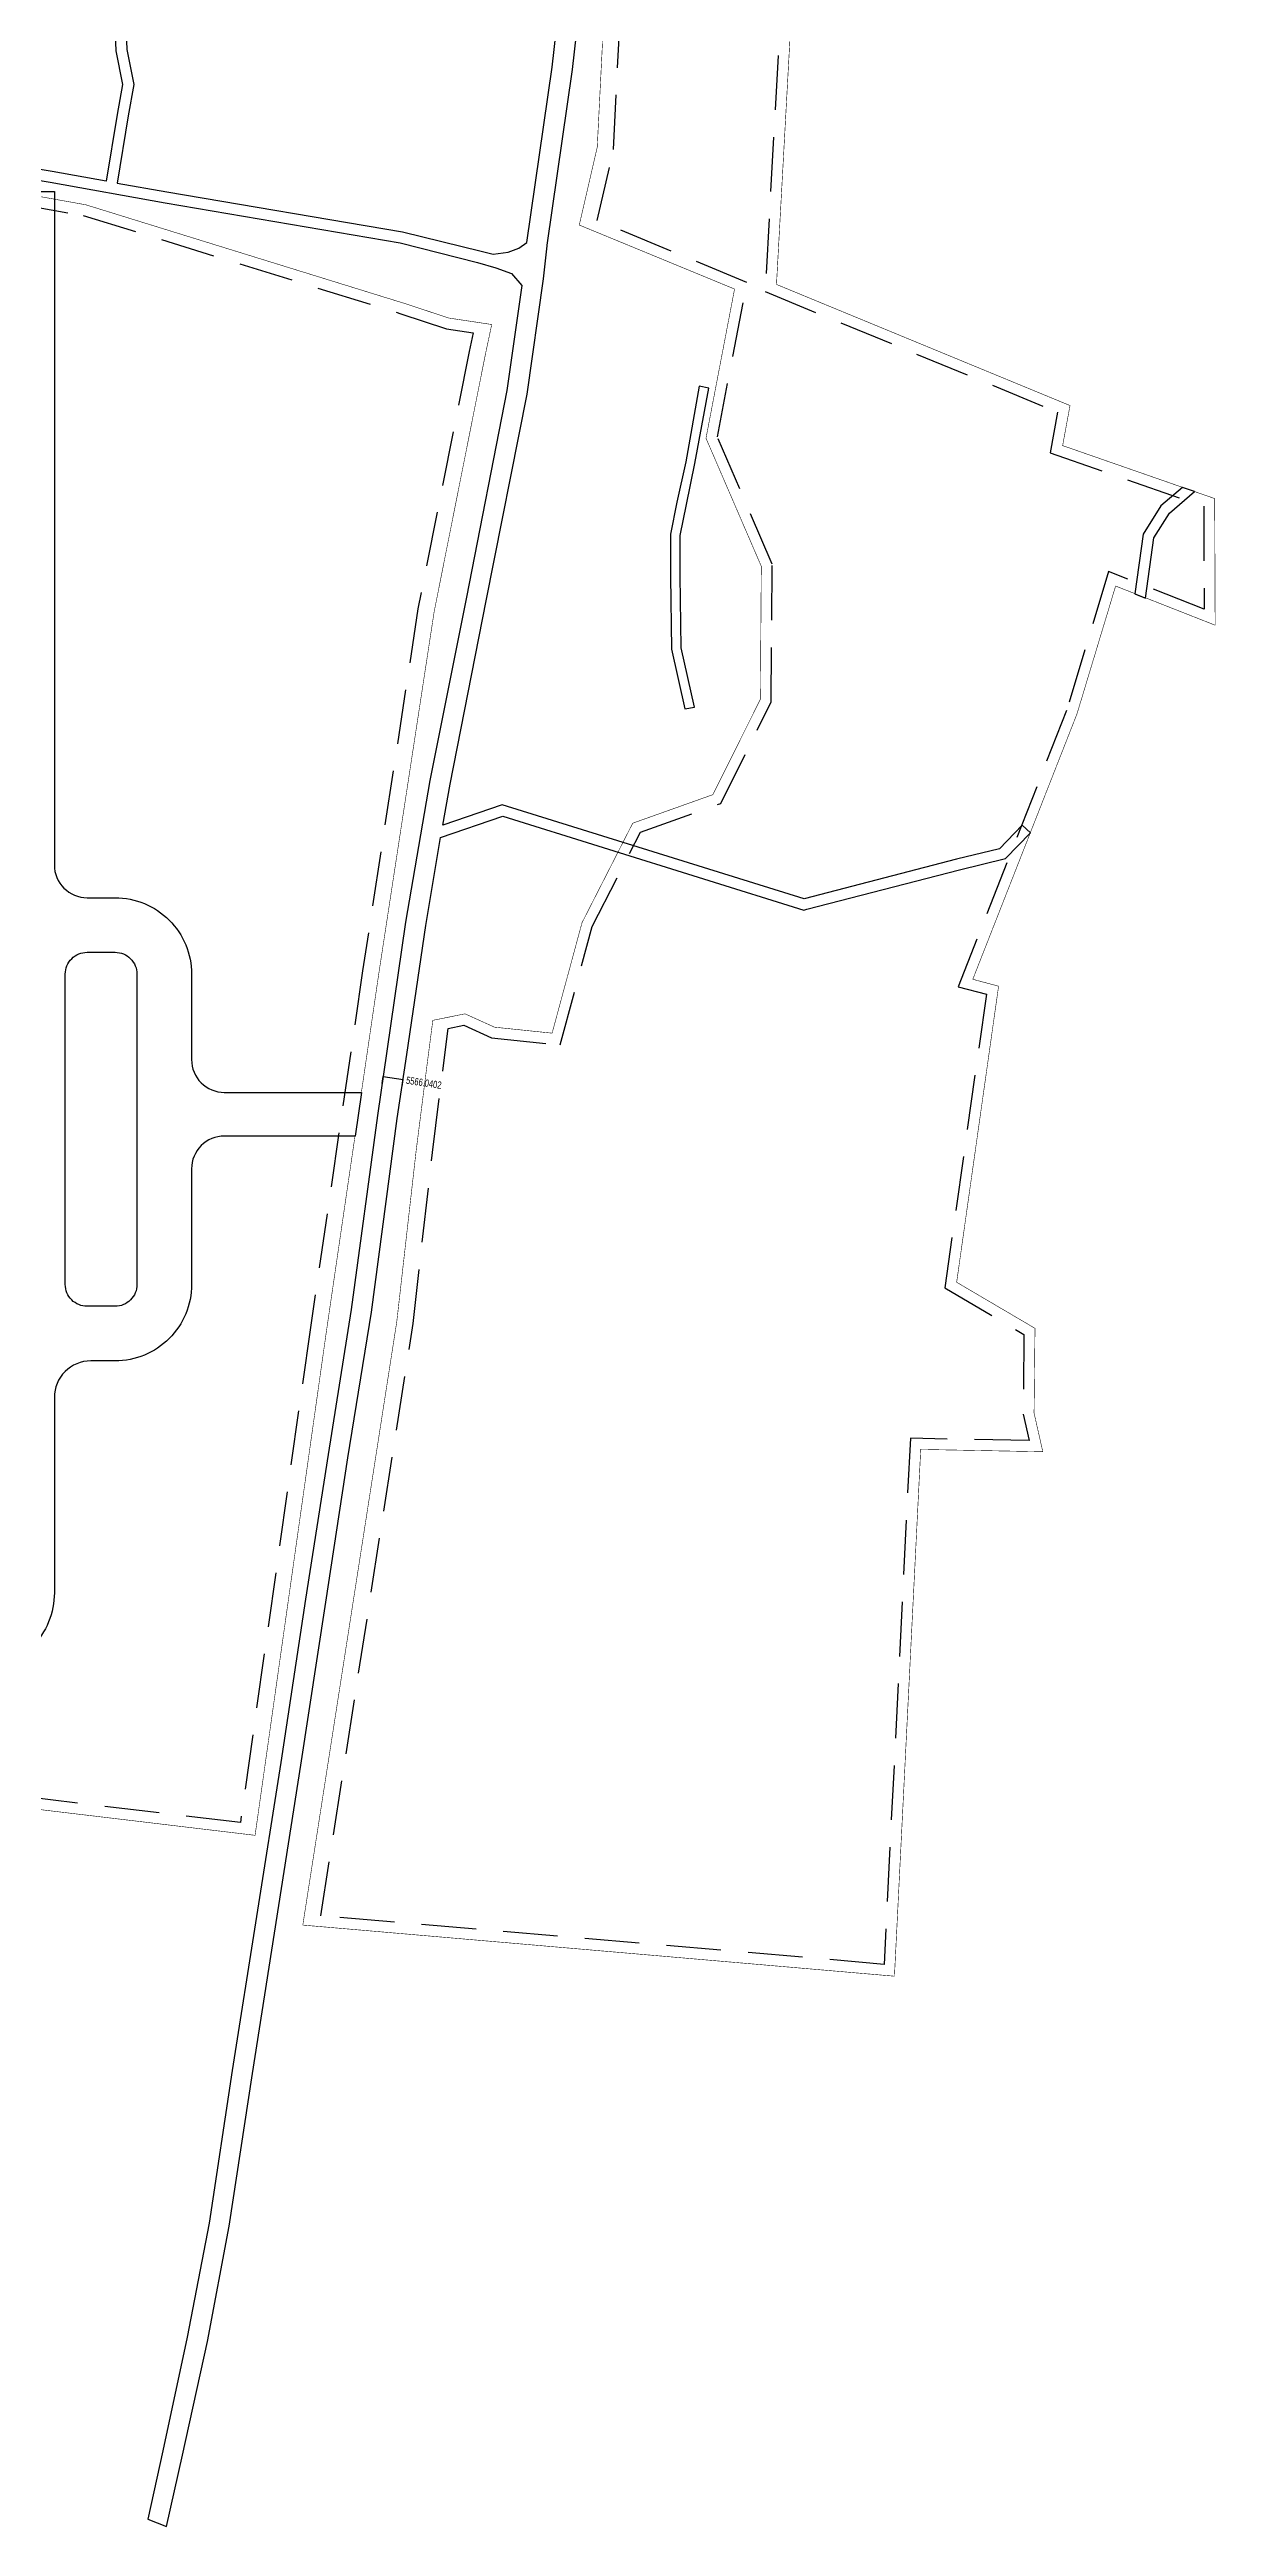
# Model space of a CAD drawing. Header units: inches. Extents: x 2 to 3024253, y 5 to 1077424.
# Drawn here: x 2704058 to 3024253, y 22139 to 702869 of the extents above; entities that cross this region are included whole.
import ezdxf

# ---------------------------------------------------------------- set-up
doc = ezdxf.new("R2010")
doc.units = ezdxf.units.IN
doc.header["$MEASUREMENT"] = 0
doc.header["$PDMODE"] = 2
doc.linetypes.add('DASHDOTX2', pattern=[2, 1, -0.5, 0, -0.5])
doc.linetypes.add('HIDDENX2', pattern=[0.75, 0.5, -0.25])
doc.layers.get('0').update_dxf_attribs({"linetype": 'CONTINUOUS', "lineweight": 100})
doc.layers.get('Defpoints').update_dxf_attribs({"linetype": 'CONTINUOUS'})
for name, color, linetype in [('Ano_Line_Building Control', 6, 'HIDDENX2'), ('Ano_Line_Property', 10, 'DASHDOTX2'), ('Pln_Elv_Road', 8, 'CONTINUOUS')]:
    doc.layers.add(name, color=color, linetype=linetype)
doc.styles.get("Standard").update_dxf_attribs({"font": 'txt', "width": 0.75})
doc.dimstyles.get("Standard").update_dxf_attribs({"dimtxt": 1, "dimasz": 1, "dimexe": 1, "dimexo": 1, "dimgap": 1, "dimtad": 1, "dimtxsty": 'Standard', "dimcen": 2.5, "dimadec": 0, "dimazin": 0, "dimtfac": 1, "dimtmove": 0, "dimatfit": 3, "dimfxl": 0, "dimarcsym": 0})

# ---------------------------------------------------------------- blocks, each defined once
blk = doc.blocks.new('*D39')
at = {"color": 0, "linetype": 'ByBlock', "lineweight": -2, "transparency": 16777216}
for p, q in [((2795375, 418747), (2795655, 420601)), ((2795656, 420600), (2801159, 419769)), ((2800879, 417916), (2801159, 419769)), ((2801159, 419769), (2801159, 419769))]:
    blk.add_line(p, q, dxfattribs=at)
at = {"color": 0, "linetype": 'ByBlock', "transparency": 16777216}
for points in [[(2795656, 420600), (2795656, 420600), (2795655, 420600)], [(2801159, 419769), (2801159, 419769), (2801159, 419769)]]:
    blk.add_solid(points, dxfattribs=at)
at = {"layer": 'Defpoints', "color": 0, "linetype": 'ByBlock', "transparency": 16777216}
for p in [(2795375, 418747), (2800879, 417915), (2801159, 419769)]:
    blk.add_point(p, dxfattribs=at)
at = {"color": 0, "linetype": 'ByBlock', "transparency": 16777216, "insert": (2806845, 418910), "char_height": 2000, "attachment_point": 5, "rotation": 351.408775}
blk.add_mtext('\\A1;5566.0402', dxfattribs=at)

msp = doc.modelspace()

# ---------------------------------------------------------------- linework, layer by layer
at = {"layer": 'Ano_Line_Building Control', "ltscale": 30000}
for points in [[(2692110.97149, 706960.55758), (2689550.84008, 700048.20278), (2694335.22647, 660679.53765), (2713292.74126, 657284.16187), (2800535.9985, 630265.26599), (2813026.90904, 626144.55324), (2820412.88248, 625032.68627), (2819314.6149, 619855.13909), (2805242.3817, 549113.64249), (2790039.00796, 449658.23928), (2775608.64385, 351050.75119), (2756452.24612, 215590.46083), (2441470.99731, 253307.47861), (2441072.7353, 183080.61194), (2436613.72226, 107156.87643), (2376334.4171, 124146.79642), (2339357.62528, 275052.08199), (2329246.96889, 453252.40075), (2320915.06027, 552604.09902), (2327749.0208, 617147.05958), (2322667.21944, 676604.13547), (2317357.03302, 785083.65809)], [(2905374.32452, 723720.26763), (2900590.3929, 636350.56915), (2980924.85599, 603182.65111), (2978874.20402, 592032.23104), (3021059.15227, 577331.41574), (3021161.90242, 549075.12463), (2994912.83676, 559404.61806), (2983376.09091, 521223.483), (2953593.73459, 445318.0085), (2961356.69007, 443238.64542), (2949931.57964, 362509.56845), (2971678.15871, 349717.46311), (2971440.12251, 327818.1321), (2973077.6487, 320578.54263), (2940460.89964, 321193.95299), (2933257.63231, 176623.11381), (2778564.78063, 189996.09398), (2803885.85553, 352721.23709), (2809208.06388, 399734.07757), (2812240.72574, 423616.28969), (2813567.46657, 433864.21883), (2817799.98806, 434722.99131), (2825458.925, 431252.53551), (2844300.77619, 429292.98298), (2853112.50524, 461828.59794), (2866350.15437, 487822.52713), (2888385.14764, 495674.07645), (2902268.12257, 523574.81249), (2902530.39123, 561472.63324), (2887459.97898, 596385.75496), (2895592.74194, 638886.00012), (2854439.49134, 655860.18954), (2858948.66861, 675399.95772), (2861819.18501, 732690.68098)]]:
    msp.add_lwpolyline(points, dxfattribs=at)
at = {"layer": 'Ano_Line_Property', "ltscale": 30000, "const_width": 150}
for points in [[(2695147.66356, 706521.91815), (2692616.66127, 699688.21196), (2697045.91528, 663241.77895), (2714003.63064, 660204.5762), (2801449.75983, 633122.85168), (2813725.12095, 629073.24801), (2825494.28161, 627301.5464), (2823722.58, 618949.23884), (2809675.51728, 548334.27489), (2794489.50353, 448992.43492), (2780062.79046, 350409.89565), (2760501.17492, 212084.19587), (2444451.88653, 249929.10465), (2444072.23618, 182984.09402), (2439389.88194, 103257.52182), (2373836.92258, 121733.83855), (2336378.08865, 274606.377), (2326254.07948, 453042.03859), (2317901.77192, 552636.97879), (2324735.47811, 617177.53724), (2319673.47352, 676402.99087), (2314358.36871, 784982.9892)], [(2908511.15679, 726137.18591), (2903702.25243, 638311.40638), (2984314.67544, 605028.72623), (2982289.8736, 594018.86626), (3024051.41142, 579465.60308), (3024177.96154, 544664.32157), (2996843.13678, 555421.08131), (2986212.92716, 520240.14945), (2957612.60125, 447347.28343), (2964699.40767, 445449.03172), (2953183.34724, 364077.30802), (2974696.86673, 351422.29656), (2974443.7665, 328137.07548), (2976848.21867, 317506.86585), (2943312.4383, 318139.61642), (2936099.08177, 173366.28531), (2773608.73462, 187413.34803), (2799424.958, 353320.54828), (2804740.06281, 400270.6408), (2807777.26556, 424188.61246), (2809314.50049, 436062.42712), (2818154.37496, 437856.02484), (2826253.58229, 434186.07152), (2842072.34662, 432540.92003), (2850298.10407, 462912.94753), (2864218.61667, 490247.77229), (2886238.33662, 498093.87939), (2899272.99842, 524289.75312), (2899526.09865, 560862.73624), (2884340.0849, 596043.6681), (2892186.192, 637045.90523), (2849538.80338, 654636.37116), (2854474.25785, 676023.34053), (2857511.4606, 736640.84542)]]:
    msp.add_lwpolyline(points, dxfattribs=at)
at = {"layer": 'Pln_Elv_Road'}
for points in [[(2724127.63981, 732085.0413), (2725266.59084, 702851.96482), (2727164.84256, 693234.15611), (2725646.24118, 684628.74832), (2722609.03843, 666152.43159), (2736276.45081, 663747.97941), (2800943.55937, 652738.11944), (2822583.62897, 647423.01463), (2825873.93195, 646663.71394), (2830050.08573, 647169.9144), (2832960.73837, 648308.86543), (2835112.09032, 649827.4668), (2842072.34662, 698043.06047), (2847893.65189, 749169.30677)], [(2666167.68732, 672859.58766), (2704259.27181, 666405.53182), (2735770.25035, 660710.77666), (2800310.8088, 649700.91669), (2821571.22805, 644385.81188), (2826633.23264, 642867.2105), (2830935.93653, 641348.60913), (2833720.03905, 638058.30615), (2829670.43539, 609204.88002), (2818534.0253, 552383.87856), (2808536.56625, 502016.93294), (2801829.41017, 463039.49765), (2796640.85548, 427605.46556), (2794109.85318, 409888.44951), (2786896.49665, 356610.85126), (2780568.99092, 316747.56516), (2774368.0353, 277010.82917), (2767534.32912, 232085.53849), (2754246.56708, 147423.51182), (2747919.06135, 105535.42388), (2741844.65585, 74150.99546), (2735137.49978, 42893.11715), (2731087.89611, 24163.70019), (2736149.90069, 22138.89836), (2740579.1547, 41754.16612), (2747412.86089, 73012.04443), (2753360.71628, 104649.57308), (2759814.77212, 146664.21113), (2773102.53416, 231326.2378), (2779936.24035, 276124.97837), (2786010.64585, 315861.71436), (2792464.70169, 355851.55057), (2799551.50811, 409129.14882), (2802209.06052, 426719.61475), (2807397.61522, 462153.64684), (2811447.21888, 486324.71873), (2828531.48436, 492146.02401), (2911168.70919, 466329.80063), (2912054.56, 466582.90086), (2953942.64793, 477466.21071), (2966597.65939, 480503.41346), (2973431.36558, 487590.21988), (2971171.76975, 489729.62445), (2964952.5079, 483160.96587), (2953183.34724, 480376.86335), (2911295.25931, 469493.55349), (2828404.93424, 495309.77687), (2812079.96946, 489741.57183), (2814104.77129, 501004.53203), (2823975.68023, 551371.47764), (2835238.64043, 608192.4791), (2839667.89444, 639830.00775), (2840680.29536, 648941.616), (2840680.29536, 649068.16612), (2847640.55166, 697410.3099), (2853461.85693, 748536.5562)], [(2721090.43706, 732211.59141), (2722229.38809, 702472.31448), (2724127.63981, 693234.15611), (2722609.03843, 685008.39867), (2719571.83568, 666658.63205), (2704765.47227, 669316.18445), (2666673.88777, 675770.2403), (2650855.12345, 679060.54328), (2628961.95362, 682603.94649), (2614661.79067, 685008.39867), (2604664.33162, 687412.85084), (2597324.42497, 690703.15382), (2591629.66981, 695005.85772), (2584416.31328, 702978.51494)]]:
    msp.add_lwpolyline(points, dxfattribs=at)
for points in [[(2401373.8789, 257767.20311, -0.4142135624), (2380373.8789, 278767.20311), (2380373.8789, 548819.56441, -0.4142135624), (2401373.8789, 569819.56441), (2684373.8789, 569819.56441, 0.4142135624), (2693373.8789, 578819.56441), (2693373.8789, 663843.68341), (2705373.8789, 663843.68341), (2705373.8789, 478767.20311, 0.4142135624), (2714373.8789, 469767.20311), (2722054.53622, 469767.20311, -0.4142135624), (2743054.53622, 448767.20311), (2743054.53622, 425267.20311, 0.4142135624), (2752054.53622, 416267.20311), (2789700.44521, 416267.20311), (2787944.34765, 404267.20311), (2752054.53622, 404267.20311, 0.4142135624), (2743054.53622, 395267.20311), (2743054.53622, 363468.38376, -0.4142135624), (2722054.53622, 342468.38376), (2715373.8789, 342468.38376, 0.4142135624), (2705373.8789, 332468.38376), (2705373.8789, 278767.20311, -0.4142135624), (2684373.8789, 257767.20311)], [(2714373.8789, 454767.20311), (2722054.53622, 454767.20311, -0.4142135624), (2728054.53622, 448767.20311), (2728054.53622, 363468.38376, -0.4142135624), (2722054.53622, 357468.38376), (2714373.8789, 357468.38376, -0.4142135624), (2708373.8789, 363468.38376), (2708373.8789, 448767.20311, -0.4142135624)]]:
    msp.add_lwpolyline(points, format="xyb", close=True, dxfattribs=at)
for points in [[(2885099.38558, 609837.63059), (2882441.83318, 610343.83105), (2878771.87985, 589589.61225), (2876367.42768, 578453.20217), (2874595.72607, 569721.24426), (2874595.72607, 558078.63372), (2874848.8263, 538083.71561), (2878518.77963, 521632.20071), (2881176.33203, 522138.40117), (2877506.37871, 538463.36595), (2877253.27848, 558205.18383), (2877253.27848, 569341.59392), (2879024.98008, 577820.45159), (2881302.88215, 589083.41179)], [(3005068.89423, 552130.77833), (3007346.79629, 568708.84334), (3011649.50019, 575415.99942), (3018483.20638, 581363.8548), (3015192.9034, 582502.80583), (3009245.04801, 577440.80125), (3004436.14366, 569721.24426), (3002158.2416, 553269.72936)]]:
    msp.add_lwpolyline(points, close=True, dxfattribs=at)

# ---------------------------------------------------------------- dimensions: what is measured, and where the dimension line sits
at = {"linetype": 'ByBlock'}
dim = msp.add_aligned_dim(p1=(2795375.35433, 418746.95753), p2=(2800878.93954, 417915.48063), distance=1874.46294, dimstyle='Standard', override={"dimtxt": 2000, "dimasz": 0.18, "dimexe": 0.18, "dimexo": 0.0625, "dimgap": 0.09, "dimtad": 0, "dimdec": 4, "dimzin": 0, "dimdsep": 46, "dimcen": 0.09, "dimtdec": 4, "dimtofl": 0, "dimtolj": 1, "dimtzin": 0}, dxfattribs=at)
dim.commit()
dim.dimension.update_dxf_attribs({"geometry": '*D39', "text_midpoint": (2806844.70193, 418909.91287)})

doc.saveas('drawing.dxf')
